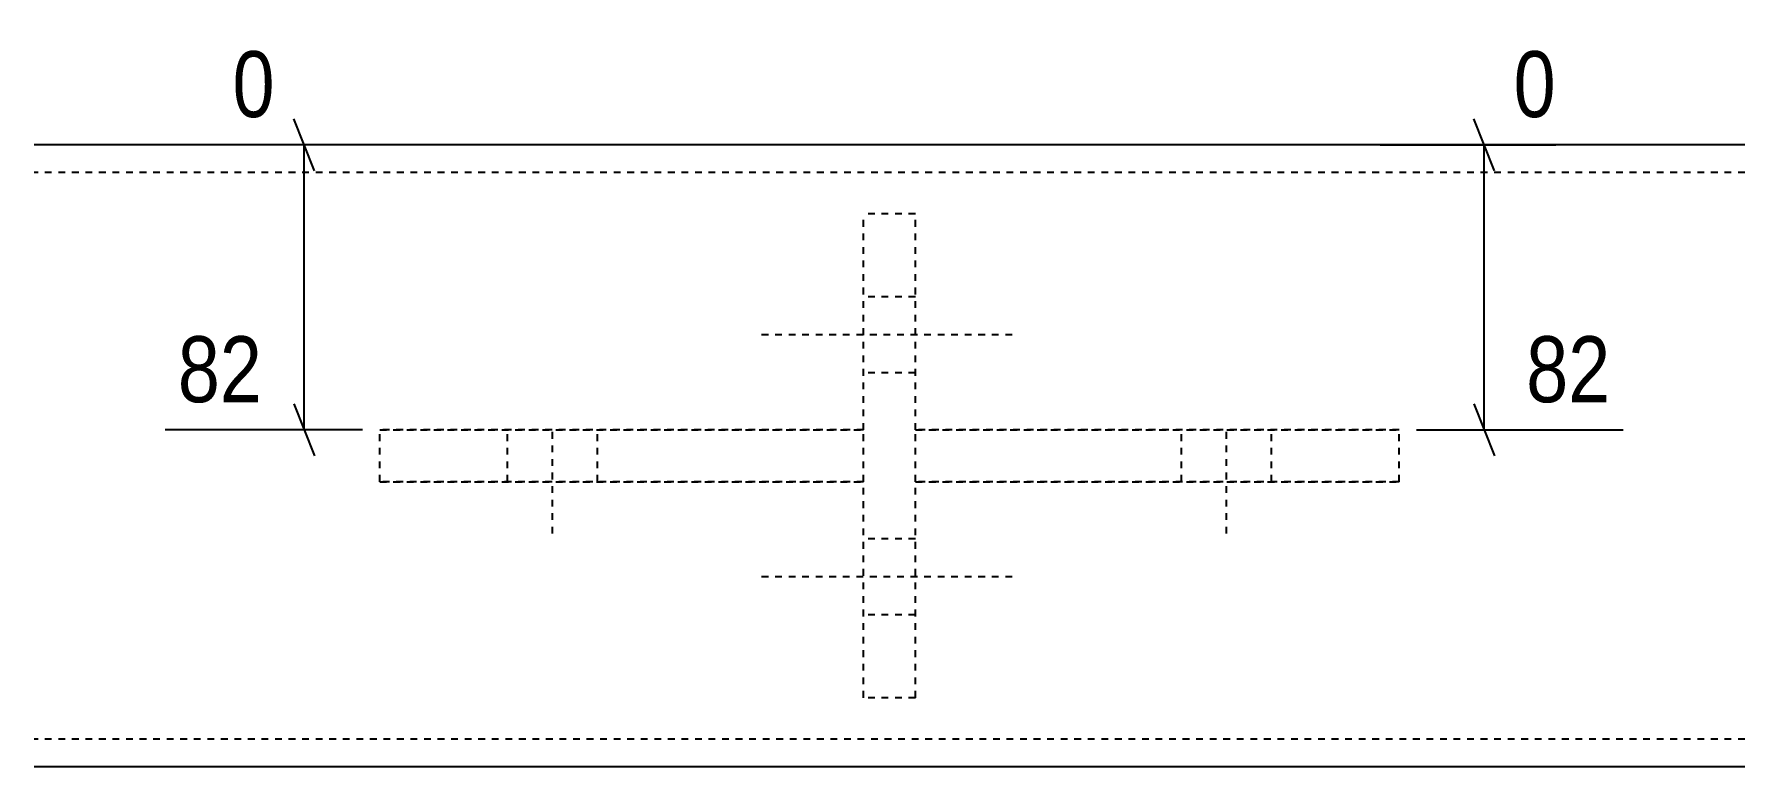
# Model space of a CAD drawing. Header units: millimetres. Extents: x 26 to 52624, y 8 to 1063.
# Drawn here: x 30821 to 31316, y 37 to 249 of the extents above; entities that cross this region are included whole.
import ezdxf

# ---------------------------------------------------------------- set-up
doc = ezdxf.new("R2010")
doc.units = ezdxf.units.MM
doc.linetypes.add('DXK_LINE_DOT2', pattern=[3.9198, 1.9599, -1.9599])
doc.layers.add('MÅLSÆTNING', color=7, linetype='Continuous')
doc.layers.add('STÅL', color=7, linetype='Continuous')
doc.styles.add('Arial Narrow', font='ARIALN.TTF', dxfattribs={"height": 0.2})

msp = doc.modelspace()

# ---------------------------------------------------------------- linework, layer by layer
at = {"layer": 'MÅLSÆTNING', "color": 7, "linetype": 'Continuous'}
for p, q in [((30902.07, 209.5), (30896.07, 224.5)), ((31243.59, 209.5), (31237.59, 224.5)), ((30925.57, 217), (30878.38, 217)), ((30899.07, 134.5), (30899.07, 217)), ((31210.49, 217), (31261.28, 217)), ((31240.59, 134.5), (31240.59, 217)), ((30896.07, 142), (30902.07, 127)), ((31237.59, 142), (31243.59, 127)), ((30915.99, 134.5), (30858.91, 134.5)), ((31220.99, 134.5), (31280.75, 134.5))]:
    msp.add_line(p, q, dxfattribs=at)
at = {"layer": 'STÅL', "color": 2, "linetype": 'Continuous'}
for p, q in [((31315.99, 217), (30820.99, 217)), ((31315.99, 37), (30820.99, 37))]:
    msp.add_line(p, q, dxfattribs=at)
at = {"layer": 'STÅL', "color": 7, "linetype": 'DXK_LINE_DOT2'}
for p, q in [((31315.99, 209), (30820.99, 209)), ((31075.99, 197), (31060.99, 197)), ((31060.99, 134.5), (31060.99, 197)), ((31075.99, 134.5), (31075.99, 197)), ((30920.99, 119.5), (30920.99, 134.5)), ((31060.99, 134.5), (30920.99, 134.5)), ((30920.99, 134.5), (31060.99, 134.5)), ((31060.99, 119.5), (31060.99, 134.5)), ((31075.99, 119.5), (31075.99, 134.5)), ((31215.99, 134.5), (31075.99, 134.5)), ((31075.99, 134.5), (31215.99, 134.5)), ((31215.99, 119.5), (31215.99, 134.5)), ((30920.99, 119.5), (30920.99, 119.5)), ((30920.99, 119.5), (31060.99, 119.5)), ((31060.99, 119.5), (30920.99, 119.5)), ((31060.99, 119.5), (31060.99, 119.5)), ((31060.99, 57), (31060.99, 119.5)), ((31075.99, 119.5), (31075.99, 119.5)), ((31075.99, 119.5), (31215.99, 119.5)), ((31215.99, 119.5), (31075.99, 119.5)), ((31075.99, 57), (31075.99, 119.5)), ((31215.99, 119.5), (31215.99, 119.5)), ((31075.99, 57), (31060.99, 57)), ((31315.99, 45), (30820.99, 45))]:
    msp.add_line(p, q, dxfattribs=at)
at = {"layer": 'STÅL', "color": 96, "linetype": 'DXK_LINE_DOT2'}
for p, q in [((31075.99, 173), (31060.99, 173)), ((31103.99, 162), (31030.99, 162)), ((31075.99, 151), (31060.99, 151)), ((30957.99, 119.5), (30957.99, 134.5)), ((30970.99, 104.5), (30970.99, 134.5)), ((30983.99, 119.5), (30983.99, 134.5)), ((31152.99, 119.5), (31152.99, 134.5)), ((31165.99, 104.5), (31165.99, 134.5)), ((31178.99, 119.5), (31178.99, 134.5)), ((31075.99, 103), (31060.99, 103)), ((31103.99, 92), (31030.99, 92)), ((31075.99, 81), (31060.99, 81))]:
    msp.add_line(p, q, dxfattribs=at)

# ---------------------------------------------------------------- wipeouts: each hides what was drawn before it
at = {"color": 0, "linetype": 'Continuous'}
for points in [[(30890.93, 138.5), (30890.93, 166.5), (30858.55, 166.5), (30858.55, 138.5)], [(31281.11, 138.5), (31281.11, 166.5), (31248.73, 166.5), (31248.73, 138.5)]]:
    msp.add_wipeout(points, dxfattribs=at).dxf.layer = 'MÅLSÆTNING'

# ---------------------------------------------------------------- next in the draw order: texts
at = {"layer": 'MÅLSÆTNING', "color": 3, "linetype": 'Continuous', "style": 'Arial Narrow'}
for p in [(30862.55, 142.5), (31252.73, 142.5)]:
    msp.add_text('82', height=19.089, dxfattribs=at).set_placement(p)

# ---------------------------------------------------------------- next in the draw order: wipeouts: each hides what was drawn before it
at = {"color": 0, "linetype": 'Continuous'}
for points in [[(30894.57, 221), (30894.57, 249), (30874.38, 249), (30874.38, 221)], [(31265.28, 221), (31265.28, 249), (31245.09, 249), (31245.09, 221)]]:
    msp.add_wipeout(points, dxfattribs=at).dxf.layer = 'MÅLSÆTNING'

# ---------------------------------------------------------------- next in the draw order: texts
at = {"layer": 'MÅLSÆTNING', "color": 3, "linetype": 'Continuous', "style": 'Arial Narrow'}
for p in [(30878.38, 225), (31249.09, 225)]:
    msp.add_text('0', height=19.09, dxfattribs=at).set_placement(p)

doc.saveas('drawing.dxf')
